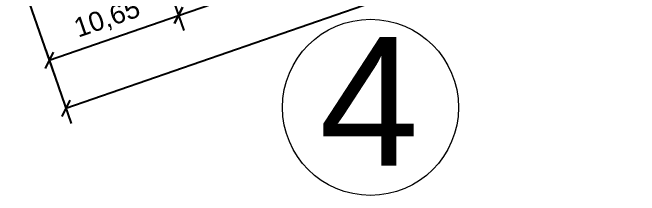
# Model space of a CAD drawing. Header units: millimetres. Extents: x -2123 to 5424, y -1286 to 835.
# Drawn here: x 91.87 to 140.64, y 4.88 to 19.09 of the extents above; entities that cross this region are included whole.
import ezdxf

# ---------------------------------------------------------------- set-up
doc = ezdxf.new("R2010")
doc.units = ezdxf.units.MM
doc.layers.get('0').update_dxf_attribs({"lineweight": 15})
doc.layers.add('Текст', color=7, linetype='Continuous', lineweight=15)
doc.layers.add('Червоні лінії', color=10, linetype='Continuous', lineweight=40)
doc.styles.get("Standard").update_dxf_attribs({"font": 'arial.ttf'})
doc.dimstyles.new('ISO-25', dxfattribs={"dimtxt": 1.5, "dimasz": 1, "dimexe": 1.25, "dimexo": 0.625, "dimtad": 3, "dimtxsty": 'Standard', "dimblk": 'OBLIQUE', "dimcen": 2.5, "dimadec": 0, "dimazin": 0, "dimtfac": 1, "dimtmove": 1, "dimatfit": 3, "dimfxl": 1, "dimarcsym": 0})

# ---------------------------------------------------------------- blocks, each defined once
blk = doc.blocks.new('_Oblique')
at = {"color": 0, "linetype": 'ByBlock', "lineweight": -2}
blk.add_line((-0.5, -0.5), (0.5, 0.5), dxfattribs=at)
blk = doc.blocks.new('*D270')
at = {"layer": 'Defpoints', "color": 0, "transparency": 16777216}
for p in [(126.03, 35.445), (101.932, 27.108), (128.881, 27.205)]:
    blk.add_point(p, dxfattribs=at)
at = {"layer": 'Текст', "color": 0, "lineweight": -2, "transparency": 16777216}
for p, q in [((126.235, 34.855), (129.29, 26.024)), ((104.782, 18.868), (128.881, 27.205)), ((102.136, 26.518), (105.191, 17.687))]:
    blk.add_line(p, q, dxfattribs=at)
for p, rotation in [((128.881, 27.205), 19.08348157407827), ((104.782, 18.868), 199.0834815740782)]:
    blk.add_blockref('_Oblique', p, dxfattribs=dict(at, rotation=rotation))
at = {"layer": 'Текст', "color": 0, "transparency": 16777216, "insert": (116.333, 24.479), "char_height": 1.5, "attachment_point": 5, "rotation": 19.0835}
blk.add_mtext('25,5', dxfattribs=at)
blk = doc.blocks.new('*D272')
at = {"layer": 'Defpoints', "color": 0, "transparency": 16777216}
for p in [(101.932, 27.108), (91.867, 23.626), (104.782, 18.868)]:
    blk.add_point(p, dxfattribs=at)
at = {"layer": 'Текст', "color": 0, "lineweight": -2, "transparency": 16777216}
for p, q in [((102.136, 26.518), (105.191, 17.687)), ((92.071, 23.036), (95.126, 14.205)), ((94.718, 15.386), (104.782, 18.868))]:
    blk.add_line(p, q, dxfattribs=at)
for p, rotation in [((104.782, 18.868), 19.08348157407828), ((94.718, 15.386), 199.0834815740783)]:
    blk.add_blockref('_Oblique', p, dxfattribs=dict(at, rotation=rotation))
at = {"layer": 'Текст', "color": 0, "transparency": 16777216, "insert": (99.251, 18.57), "char_height": 1.5, "attachment_point": 5, "rotation": 19.0835}
blk.add_mtext('10,65', dxfattribs=at)
blk = doc.blocks.new('*D273')
at = {"layer": 'Defpoints', "color": 0, "transparency": 16777216}
for p in [(138.469, 32.064), (140.235, 26.96), (94.241, 16.763)]:
    blk.add_point(p, dxfattribs=at)
at = {"layer": 'Текст', "color": 0, "lineweight": -2, "transparency": 16777216}
for p, q in [((138.674, 31.473), (140.644, 25.778)), ((96.007, 11.659), (140.235, 26.96)), ((94.446, 16.172), (96.416, 10.477))]:
    blk.add_line(p, q, dxfattribs=at)
for p, rotation in [((140.235, 26.96), 19.08348157407838), ((96.007, 11.659), 199.0834815740784)]:
    blk.add_blockref('_Oblique', p, dxfattribs=dict(at, rotation=rotation))
at = {"layer": 'Текст', "color": 0, "transparency": 16777216, "insert": (117.622, 20.752), "char_height": 1.5, "attachment_point": 5, "rotation": 19.0835}
blk.add_mtext('46,8', dxfattribs=at)

msp = doc.modelspace()

# ---------------------------------------------------------------- linework, layer by layer
at = {"layer": 'Текст', "color": 0}
msp.add_circle((119.714, 11.725), 6.847, dxfattribs=at)

# ---------------------------------------------------------------- texts
at = {"layer": 'Червоні лінії', "color": 0, "insert": (115.721, 17.197), "char_height": 10, "attachment_point": 1}
msp.add_mtext_dynamic_manual_height_columns('4', width=4.68276, gutter_width=12.5, heights=[0], dxfattribs=at)

# ---------------------------------------------------------------- dimensions: what is measured, and where the dimension line sits
at = {"layer": 'Текст', "color": 0}
for p1, p2, distance, picture, middle in [((101.932, 27.108), (126.03, 35.445), -8.719, '*D270', (116.333, 24.479)), ((94.241, 16.763), (138.469, 32.064), -5.401, '*D273', (117.622, 20.752)), ((91.867, 23.626), (101.932, 27.108), -8.719, '*D272', (99.251, 18.57))]:
    dim = msp.add_aligned_dim(p1=p1, p2=p2, distance=distance, dimstyle='ISO-25', dxfattribs=at)
    dim.commit()
    dim.dimension.update_dxf_attribs({"geometry": picture, "text_midpoint": middle})

doc.saveas('drawing.dxf')
